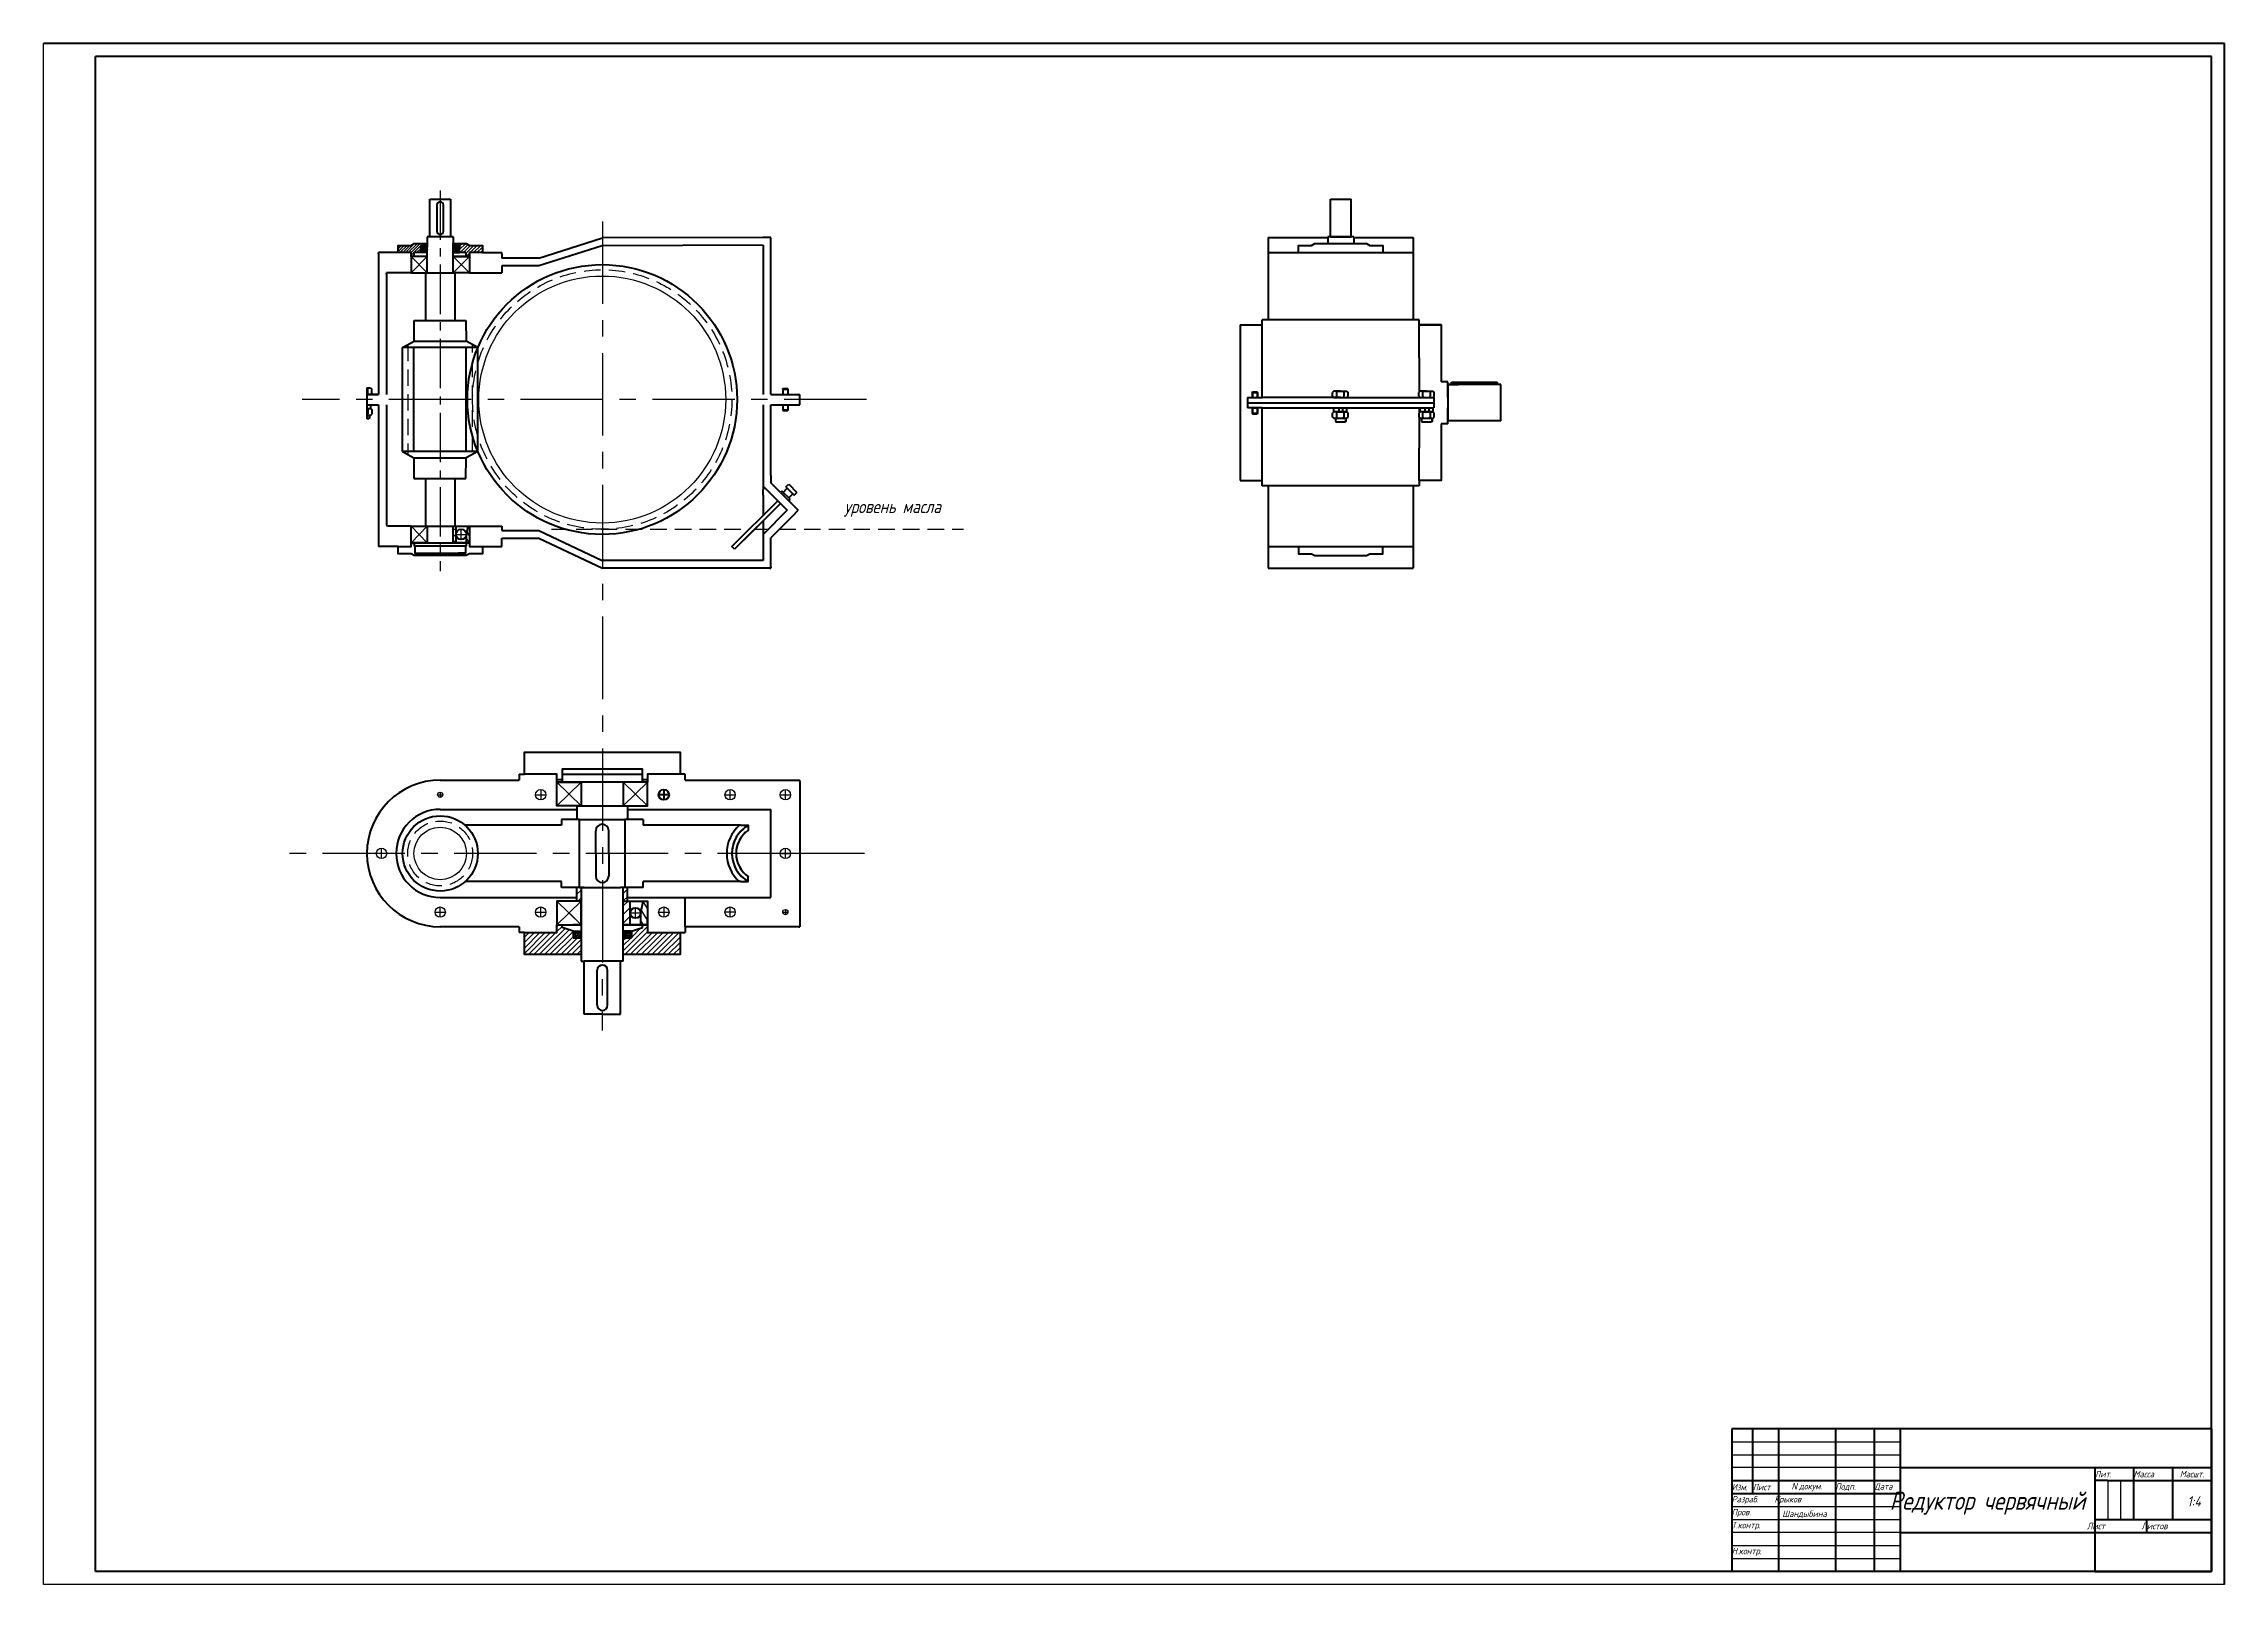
# Model space of a CAD drawing. Header units: millimetres. Extents: x -2503 to -1662, y -1923 to -1329.
import ezdxf

# ---------------------------------------------------------------- set-up
doc = ezdxf.new("R2010")
doc.units = ezdxf.units.MM
for name, pattern in [('осевая', [50.8, 31.75, -6.35, 6.35, -6.35]), ('осевая2', [28.575, 19.05, -3.175, 3.175, -3.175]), ('штриховая2', [9.525, 6.35, -3.175])]:
    doc.linetypes.add(name, pattern=pattern)
for name, color, linetype, lineweight in [('Основные', 7, 'Continuous', 53), ('Размеры', 7, 'Continuous', 25), ('РАМКА', 7, 'Continuous', 53), ('РАМКА1', 7, 'Continuous', 25), ('текст', 7, 'Continuous', 25), ('Тонкие', 7, 'Continuous', 25)]:
    doc.layers.add(name, color=color, linetype=linetype, lineweight=lineweight)
doc.styles.add('ADRF1', font='simplex.shx', dxfattribs={"width": 0.8, "oblique": 15})
pattern_1 = [(45, (-2453.2532, -1795.5792), (-1.459292, 1.459292), [])]
pattern_2 = [(45, (-2503.18955, -1923.3732), (-0.4939141, 0.4939141), []), (135, (-2503.18955, -1923.3732), (-0.4939141, -0.4939141), [])]
pattern_3 = [(45, (-2503.18955, -1923.37323), (-0.35921024, 0.35921024), []), (135, (-2503.18955, -1923.37323), (-0.35921024, -0.35921024), [])]

msp = doc.modelspace()

# ---------------------------------------------------------------- hatches: boundary and pattern name
at = {"layer": 'Тонкие'}
h = msp.add_hatch(dxfattribs=at)
h.set_pattern_fill('ANSI31', color=256, scale=0.24)
h.set_pattern_definition([(45, (-2503.18955, -1923.3732), (-0.5388154, 0.5388154), [])])
h.paths.add_polyline_path([(-2357.75, -1408.09), (-2357.75, -1407.39), (-2355.75, -1407.39), (-2355.25, -1407.39), (-2355.25, -1406.39), (-2360.25, -1406.39), (-2361.5, -1407.14), (-2366.5, -1407.14), (-2366.5, -1409.89), (-2362.75, -1409.89), (-2361.5, -1409.89), (-2361.5, -1411.39), (-2360.25, -1411.39), (-2360.25, -1411.14), (-2360.25, -1410.14), (-2359.98, -1409.89), (-2357.75, -1409.89)])
h = msp.add_hatch(dxfattribs=at)
h.set_pattern_fill('ANSI37', color=256, scale=0.16)
h.set_pattern_definition(pattern_3)
h.paths.add_polyline_path([(-2355.75, -1407.39), (-2357.75, -1407.39), (-2357.75, -1408.09), (-2357.75, -1409.89), (-2357.28, -1409.89), (-2357.28, -1408.09), (-2356.8, -1408.09), (-2356.8, -1408.53, -0.414214), (-2356.38, -1408.94, -0.414214), (-2356.8, -1409.35), (-2356.8, -1409.71), (-2355.77, -1409.71), (-2355.25, -1408.99)])
h = msp.add_hatch(dxfattribs=at)
h.set_pattern_fill('ANSI31', color=256, scale=0.29)
h.set_pattern_definition([(45, (-2503.1896, -1923.3732), (-0.6510686, 0.6510686), [])])
h.paths.add_polyline_path([(-2336.5, -1407.14), (-2339, -1407.14), (-2340.25, -1406.39), (-2345.25, -1406.39), (-2345.25, -1407.39), (-2342.75, -1407.39), (-2342.75, -1409.89), (-2340.42, -1409.89), (-2340.25, -1410.14), (-2340.25, -1411.14), (-2340.25, -1411.39), (-2339, -1411.39), (-2339, -1409.89), (-2336.5, -1409.89)])
h.paths.add_polyline_path([(-2334, -1407.14), (-2336.5, -1407.14), (-2336.5, -1409.89), (-2334, -1409.89)])
h = msp.add_hatch(dxfattribs=at)
h.set_pattern_fill('ANSI37', color=256, scale=0.16)
h.set_pattern_definition(pattern_3)
h.paths.add_polyline_path([(-2342.75, -1407.39), (-2344.75, -1407.39), (-2345.25, -1408.99), (-2344.73, -1409.71), (-2343.71, -1409.71), (-2343.71, -1409.35, -0.414214), (-2344.12, -1408.94, -0.414214), (-2343.71, -1408.53), (-2343.71, -1408.09), (-2343.22, -1408.09), (-2343.22, -1409.89), (-2342.75, -1409.89), (-2342.75, -1408.09)])
h = msp.add_hatch(dxfattribs=at)
h.set_pattern_fill('ANSI31', color=256, scale=0.52)
h.set_pattern_definition([(45, (-2453.2532, -1795.5792), (-1.167433, 1.167433), [])])
h.paths.add_polyline_path([(-2345.25, -1521.77), (-2344.13, -1521.77), (-2344.13, -1515.39), (-2345.25, -1515.39)])
h = msp.add_hatch(dxfattribs=at)
h.set_pattern_fill('ANSI31', color=256, scale=0.45, angle=75)
h.set_pattern_definition([(120, (-2453.2532, -1795.5792), (-1.237334, -0.714375), [])])
h.paths.add_polyline_path([(-2339, -1515.39), (-2339.43, -1515.39), (-2340.13, -1518.58), (-2340.13, -1521.77), (-2339, -1521.77)])
h = msp.add_hatch(dxfattribs=at)
h.set_pattern_fill('ANSI31', color=256, scale=0.65)
h.set_pattern_definition(pattern_1)
h.paths.add_polyline_path([(-2295.88, -1654.7), (-2296.5, -1654.7), (-2297.5, -1654.7), (-2297.5, -1659.98), (-2295.88, -1659.98)])
h = msp.add_hatch(dxfattribs=at)
h.set_pattern_fill('ANSI31', color=256, scale=0.65)
h.set_pattern_definition(pattern_1)
h.paths.add_polyline_path([(-2278, -1654.7), (-2279.63, -1654.7), (-2279.63, -1659.98), (-2278, -1659.98)])
h = msp.add_hatch(dxfattribs=at)
h.set_pattern_fill('ANSI31', color=256, scale=0.74)
h.set_pattern_definition([(45, (-2453.2532, -1795.5792), (-1.661347, 1.661347), [])])
h.paths.add_polyline_path([(-2276.94, -1659.98), (-2279.63, -1659.98), (-2279.63, -1669.1), (-2276.94, -1669.1)])
h = msp.add_hatch(dxfattribs=at)
h.set_pattern_fill('ANSI31', color=256, scale=0.74, angle=77)
h.set_pattern_definition([(122, (-2453.2532, -1795.5792), (-1.99249, -1.245045), [])])
h.paths.add_polyline_path([(-2270.25, -1659.98), (-2271.96, -1659.98), (-2272.94, -1664.54), (-2272.94, -1669.1), (-2270.25, -1669.1)])
h = msp.add_hatch(dxfattribs=at)
h.set_pattern_fill('ANSI31', color=256, scale=0.46)
h.set_pattern_definition([(45, (-2503.1896, -1923.3732), (-1.0327295, 1.0327295), [])])
h.paths.add_polyline_path([(-2295.88, -1674.1), (-2299, -1674.1), (-2299, -1671.6), (-2303.25, -1670.1), (-2303.25, -1669.1), (-2305.25, -1669.1), (-2305.25, -1672.1), (-2310.25, -1672.1), (-2310.25, -1680.6), (-2295.88, -1680.6)])
h.paths.add_polyline_path([(-2310.25, -1672.1), (-2317.75, -1672.1), (-2317.75, -1680.6), (-2310.25, -1680.6)])
h.paths.add_polyline_path([(-2265.25, -1672.1), (-2270.25, -1672.1), (-2270.25, -1669.1), (-2272.25, -1669.1), (-2272.25, -1670.1), (-2276.5, -1671.6), (-2276.5, -1674.1), (-2278.49, -1674.1), (-2279.63, -1674.1), (-2279.63, -1680.6), (-2265.25, -1680.6)])
h.paths.add_polyline_path([(-2257.75, -1672.1), (-2265.25, -1672.1), (-2265.25, -1680.6), (-2257.75, -1680.6)])
h = msp.add_hatch(dxfattribs=at)
h.set_pattern_fill('ANSI37', color=256, scale=0.22)
h.set_pattern_definition(pattern_2)
h.paths.add_polyline_path([(-2298.31, -1671.6), (-2299, -1671.6), (-2299, -1674.1), (-2297.01, -1674.1), (-2295.88, -1672.4), (-2296.66, -1671.84), (-2297.72, -1671.84), (-2297.72, -1672.13, -0.414214), (-2297.2, -1672.65, -0.414214), (-2297.72, -1673.16), (-2297.72, -1673.45), (-2298.31, -1673.45)])
h = msp.add_hatch(dxfattribs=at)
h.set_pattern_fill('ANSI37', color=256, scale=0.22)
h.set_pattern_definition(pattern_2)
h.paths.add_polyline_path([(-2277.2, -1671.6), (-2276.5, -1671.6), (-2276.5, -1674.1), (-2278.49, -1674.1), (-2279.63, -1672.4), (-2278.85, -1671.84), (-2277.79, -1671.84), (-2277.79, -1672.13, 0.414214), (-2278.3, -1672.65, 0.414214), (-2277.79, -1673.16), (-2277.79, -1673.45), (-2277.2, -1673.45)])

# ---------------------------------------------------------------- linework, layer by layer
at = {"layer": 'Основные'}
for p, q in [((-1662.19, -1329.37), (-2503.19, -1329.37)), ((-1667.19, -1334.37), (-2483.19, -1334.37)), ((-1667.19, -1918.37), (-1667.19, -1334.37)), ((-1662.19, -1923.37), (-1662.19, -1329.37)), ((-2354.25, -1403.89), (-2354.25, -1389.39)), ((-2354.25, -1389.39), (-2346.25, -1389.39)), ((-2351.5, -1391.64), (-2351.5, -1401.64)), ((-2349, -1401.64), (-2349, -1391.64)), ((-2346.25, -1389.39), (-2346.25, -1403.89)), ((-2006.97, -1403.89), (-2006.97, -1389.39)), ((-2006.97, -1389.39), (-1998.97, -1389.39)), ((-1998.97, -1403.89), (-1998.97, -1389.39)), ((-2355.25, -1403.89), (-2355.25, -1407.86)), ((-2345.25, -1403.89), (-2355.25, -1403.89)), ((-2345.25, -1403.89), (-2345.25, -1406.39)), ((-2312.22, -1412.08), (-2287.65, -1404.23)), ((-2225.75, -1404.08), (-2287.65, -1404.23)), ((-2222.75, -1404.08), (-2225.75, -1404.08)), ((-2222.75, -1464.58), (-2222.75, -1404.08)), ((-2030.97, -1404.08), (-2030.97, -1406.39)), ((-2030.97, -1404.08), (-2007.97, -1404.08)), ((-2030.97, -1404.08), (-2007.97, -1404.08)), ((-1997.97, -1403.89), (-2007.97, -1403.89)), ((-2007.97, -1403.89), (-2007.97, -1404.08)), ((-2007.97, -1404.08), (-2007.97, -1406.39)), ((-2006.97, -1403.89), (-1998.97, -1403.89)), ((-1997.97, -1403.89), (-1997.97, -1404.08)), ((-1997.97, -1404.08), (-1974.97, -1404.08)), ((-1997.97, -1404.08), (-1997.97, -1406.39)), ((-1997.97, -1404.08), (-1974.97, -1404.08)), ((-1974.97, -1404.08), (-1974.97, -1406.39)), ((-2373.5, -1409.89), (-2374, -1409.89)), ((-2374, -1410.39), (-2374, -1409.89)), ((-2374, -1410.39), (-2374, -1464.58)), ((-2366.5, -1409.89), (-2373.5, -1409.89)), ((-2359.98, -1409.89), (-2360.25, -1410.14)), ((-2355.25, -1409.89), (-2359.98, -1409.89)), ((-2357.75, -1407.39), (-2355.75, -1407.39)), ((-2357.75, -1407.39), (-2357.75, -1408.09)), ((-2357.75, -1408.09), (-2357.75, -1407.39)), ((-2357.75, -1409.89), (-2357.75, -1408.09)), ((-2355.25, -1409.89), (-2357.75, -1409.89)), ((-2357.28, -1408.09), (-2356.8, -1408.09)), ((-2357.28, -1408.09), (-2357.28, -1409.89)), ((-2356.8, -1408.09), (-2356.8, -1408.53)), ((-2356.8, -1409.35), (-2356.8, -1409.71)), ((-2356.8, -1409.71), (-2355.77, -1409.71)), ((-2355.77, -1409.71), (-2355.25, -1408.99)), ((-2355.75, -1407.39), (-2355.25, -1408.99)), ((-2355.25, -1411.39), (-2355.25, -1406.39)), ((-2345.25, -1411.39), (-2345.25, -1406.39)), ((-2344.75, -1407.39), (-2345.25, -1408.99)), ((-2344.73, -1409.71), (-2345.25, -1408.99)), ((-2340.42, -1409.89), (-2345.25, -1409.89)), ((-2345.25, -1409.89), (-2342.75, -1409.89)), ((-2342.75, -1407.39), (-2344.75, -1407.39)), ((-2343.71, -1409.71), (-2344.73, -1409.71)), ((-2343.22, -1408.09), (-2343.71, -1408.09)), ((-2343.71, -1408.09), (-2343.71, -1408.53)), ((-2343.71, -1409.35), (-2343.71, -1409.71)), ((-2343.22, -1408.09), (-2343.22, -1409.89)), ((-2342.75, -1409.89), (-2343.22, -1409.89)), ((-2342.75, -1409.89), (-2342.75, -1407.39)), ((-2342.75, -1407.39), (-2342.75, -1408.09)), ((-2342.75, -1409.89), (-2342.75, -1408.09)), ((-2334, -1409.89), (-2327, -1409.89)), ((-2327, -1409.89), (-2326.5, -1409.89)), ((-2327, -1409.89), (-2326.5, -1409.89)), ((-2326.5, -1410.39), (-2326.5, -1409.89)), ((-2326.5, -1410.39), (-2326.5, -1412.08)), ((-2318.04, -1412.08), (-2326.5, -1412.08)), ((-2312.22, -1412.08), (-2318.04, -1412.08)), ((-2287.75, -1407.3), (-2312.22, -1415.08)), ((-2312.22, -1412.08), (-2312.22, -1412.08)), ((-2225.75, -1407.08), (-2287.75, -1407.3)), ((-2225.75, -1407.08), (-2225.75, -1464.58)), ((-2030.97, -1406.39), (-2030.97, -1409.89)), ((-2030.97, -1409.89), (-2030.97, -1435.83)), ((-2030.97, -1409.89), (-1974.97, -1409.89)), ((-2019.22, -1409.89), (-1986.72, -1409.89)), ((-2007.97, -1406.39), (-1997.97, -1406.39)), ((-1974.97, -1406.39), (-1974.97, -1409.89)), ((-1974.97, -1409.89), (-1974.97, -1435.83)), ((-2370.5, -1417.77), (-2371, -1417.77)), ((-2371, -1418.27), (-2371, -1417.77)), ((-2371, -1418.27), (-2371, -1464.58)), ((-2361.5, -1417.77), (-2370.5, -1417.77)), ((-2355.88, -1417.77), (-2355.88, -1436.08)), ((-2355.88, -1417.77), (-2344.63, -1417.77)), ((-2344.63, -1417.77), (-2344.63, -1436.08)), ((-2339, -1417.77), (-2327.03, -1417.77)), ((-2327.03, -1417.77), (-2326.53, -1417.77)), ((-2327.03, -1417.77), (-2326.53, -1417.77)), ((-2312.22, -1415.08), (-2326.53, -1415.08)), ((-2326.53, -1415.08), (-2326.53, -1417.27)), ((-2326.53, -1417.27), (-2326.53, -1417.77)), ((-2312.22, -1415.08), (-2312.22, -1415.08)), ((-2360.32, -1444.08), (-2360.32, -1436.08)), ((-2360.32, -1436.08), (-2340.32, -1436.08)), ((-2340.32, -1436.08), (-2340.19, -1444.08)), ((-2041.75, -1437.83), (-2033.25, -1437.83)), ((-2041.75, -1437.83), (-2041.75, -1497.83)), ((-1974.97, -1435.83), (-2033.25, -1435.83)), ((-2033.25, -1465.83), (-2033.25, -1435.83)), ((-1972.7, -1435.83), (-1974.97, -1435.83)), ((-1972.7, -1437.83), (-1972.7, -1435.83)), ((-1964.2, -1437.83), (-1972.7, -1437.83)), ((-2364.75, -1446.58), (-2360.32, -1444.08)), ((-2360.32, -1444.08), (-2340.19, -1444.08)), ((-2335.75, -1446.58), (-2340.19, -1444.08)), ((-2364.75, -1486.58), (-2364.75, -1446.58)), ((-2335.75, -1446.58), (-2364.75, -1446.58)), ((-2360.38, -1486.58), (-2360.38, -1446.58)), ((-2340.25, -1446.58), (-2360.25, -1446.58)), ((-2335.75, -1486.58), (-2335.75, -1446.58)), ((-1972.7, -1450.33), (-1972.7, -1463.64)), ((-2378.5, -1462.08), (-2378.5, -1462.2)), ((-2378.5, -1462.08), (-2377.63, -1462.08)), ((-2378.5, -1462.08), (-2378.5, -1464.58)), ((-2378.5, -1462.2), (-2378.13, -1462.58)), ((-2378.13, -1464.08), (-2378.13, -1462.58)), ((-2377.63, -1462.08), (-2377.13, -1462.08)), ((-2377.13, -1462.08), (-2376.63, -1462.58)), ((-2376.63, -1464.08), (-2376.63, -1462.58)), ((-2218.13, -1462.58), (-2218.06, -1462.33)), ((-2218.13, -1462.58), (-2218.13, -1464.58)), ((-2218.13, -1462.58), (-2216.13, -1462.58)), ((-2218.06, -1462.33), (-2216.24, -1462.33)), ((-2218.06, -1462.58), (-2218.06, -1464.58)), ((-2216.13, -1462.58), (-2216.24, -1462.33)), ((-2216.24, -1462.58), (-2216.24, -1464.58)), ((-2216.13, -1462.58), (-2216.13, -1464.58)), ((-2005.6, -1463.33), (-2006.1, -1463.83)), ((-2003.1, -1463.33), (-2005.6, -1463.33)), ((-2004.6, -1463.83), (-2004.1, -1463.33)), ((-2004.1, -1463.33), (-2002.1, -1463.33)), ((-2003.1, -1463.33), (-2000.6, -1463.33)), ((-2002.1, -1463.33), (-2001.6, -1463.83)), ((-2000.6, -1463.33), (-2000.1, -1463.83)), ((-1972.38, -1463.33), (-1972.88, -1463.83)), ((-1969.88, -1463.33), (-1972.38, -1463.33)), ((-1971.38, -1463.83), (-1970.88, -1463.33)), ((-1970.88, -1463.33), (-1968.88, -1463.33)), ((-1969.88, -1463.33), (-1967.38, -1463.33)), ((-1968.88, -1463.33), (-1968.38, -1463.83)), ((-1967.38, -1463.33), (-1966.88, -1463.83)), ((-1961.7, -1459.7), (-1964.2, -1459.7)), ((-1961.7, -1465.83), (-1961.7, -1459.7)), ((-1941.2, -1460.83), (-1961.7, -1460.83)), ((-1961.7, -1460.83), (-1961.7, -1465.83)), ((-1961.7, -1460.83), (-1957.7, -1460.83)), ((-1960.2, -1460.83), (-1960.2, -1459.83)), ((-1960.2, -1459.83), (-1942.7, -1459.83)), ((-1941.2, -1460.83), (-1945.2, -1460.83)), ((-1942.7, -1459.83), (-1942.7, -1460.83)), ((-1941.2, -1474.83), (-1941.2, -1460.83)), ((-2378.5, -1464.45), (-2378.13, -1464.08)), ((-2378.5, -1464.45), (-2378.5, -1474.08)), ((-2378.5, -1464.58), (-2374, -1464.58)), ((-2374, -1464.58), (-2378.5, -1464.58)), ((-2378.5, -1464.58), (-2377.13, -1464.58)), ((-2378.5, -1468.58), (-2374, -1468.58)), ((-2378.5, -1470.08), (-2377.5, -1470.08)), ((-2378.5, -1470.08), (-2378, -1470.58)), ((-2378.5, -1470.08), (-2377, -1470.08)), ((-2378, -1472.08), (-2378, -1470.58)), ((-2377.13, -1464.58), (-2376.63, -1464.08)), ((-2377, -1470.08), (-2377, -1468.58)), ((-2377, -1470.08), (-2376.5, -1470.58)), ((-2376.5, -1472.08), (-2376.5, -1470.58)), ((-2374, -1468.58), (-2374, -1522.77)), ((-2371, -1468.58), (-2371, -1514.89)), ((-2225.75, -1468.58), (-2225.75, -1498.86)), ((-2222.75, -1464.58), (-2211.5, -1464.58)), ((-2222.75, -1468.58), (-2211.5, -1468.58)), ((-2222.75, -1495.86), (-2222.75, -1468.58)), ((-2218.13, -1464.58), (-2216.13, -1464.58)), ((-2218.13, -1468.58), (-2216.13, -1468.58)), ((-2218.13, -1468.58), (-2218.13, -1470.58)), ((-2218.13, -1470.58), (-2216.13, -1470.58)), ((-2218.13, -1470.58), (-2218.06, -1470.83)), ((-2218.06, -1468.58), (-2218.06, -1470.58)), ((-2218.06, -1468.58), (-2218.06, -1470.58)), ((-2218.06, -1470.83), (-2216.24, -1470.83)), ((-2216.24, -1468.58), (-2216.24, -1470.58)), ((-2216.13, -1470.58), (-2216.24, -1470.83)), ((-2216.13, -1468.58), (-2216.13, -1470.58)), ((-2211.5, -1468.58), (-2211.5, -1464.58)), ((-2038.87, -1465.83), (-2038.87, -1469.83)), ((-2038.87, -1465.83), (-2033.25, -1465.83)), ((-2038.87, -1467.83), (-1967.07, -1467.83)), ((-2033.25, -1469.83), (-2038.87, -1469.83)), ((-2037.06, -1463.83), (-2036.99, -1463.58)), ((-2037.06, -1463.83), (-2037.06, -1465.83)), ((-2037.06, -1463.83), (-2035.06, -1463.83)), ((-2037.06, -1465.83), (-2035.06, -1465.83)), ((-2037.06, -1469.83), (-2035.06, -1469.83)), ((-2037.06, -1469.83), (-2037.06, -1471.83)), ((-2036.99, -1463.58), (-2035.17, -1463.58)), ((-2036.99, -1463.83), (-2036.99, -1465.83)), ((-2036.99, -1469.83), (-2036.99, -1471.83)), ((-2036.99, -1469.83), (-2036.99, -1471.83)), ((-2035.06, -1463.83), (-2035.17, -1463.58)), ((-2035.17, -1463.83), (-2035.17, -1465.83)), ((-2035.17, -1469.83), (-2035.17, -1471.83)), ((-2035.06, -1463.83), (-2035.06, -1465.83)), ((-2035.06, -1469.83), (-2035.06, -1471.83)), ((-2002.97, -1465.83), (-2033.25, -1465.83)), ((-2033.25, -1499.83), (-2033.25, -1469.83)), ((-2033.25, -1469.83), (-2003.97, -1469.83)), ((-2006.1, -1465.33), (-2006.1, -1463.83)), ((-2006.1, -1465.33), (-2005.6, -1465.83)), ((-2005.6, -1471.33), (-2006.1, -1471.83)), ((-2005.6, -1465.83), (-2000.6, -1465.83)), ((-2005.6, -1471.33), (-2005.6, -1469.83)), ((-2000.6, -1471.33), (-2005.6, -1471.33)), ((-2003.1, -1471.33), (-2005.6, -1471.33)), ((-2004.6, -1463.83), (-2004.6, -1465.33)), ((-2004.1, -1465.83), (-2004.6, -1465.33)), ((-2004.6, -1471.83), (-2004.1, -1471.33)), ((-2004.1, -1471.33), (-2002.1, -1471.33)), ((-2003.97, -1469.83), (-2001.97, -1469.83)), ((-2003.72, -1469.83), (-2003.72, -1471.33)), ((-2003.1, -1471.33), (-2000.6, -1471.33)), ((-2002.97, -1465.83), (-1972.7, -1465.83)), ((-2002.97, -1469.83), (-1972.7, -1469.83)), ((-2002.22, -1469.83), (-2002.22, -1471.33)), ((-2002.1, -1465.83), (-2001.6, -1465.33)), ((-2002.1, -1471.33), (-2001.6, -1471.83)), ((-2001.6, -1465.33), (-2001.6, -1463.83)), ((-2000.6, -1465.83), (-2000.1, -1465.33)), ((-2000.6, -1471.33), (-2000.6, -1469.83)), ((-2000.6, -1471.33), (-2000.1, -1471.83)), ((-2000.1, -1465.33), (-2000.1, -1463.83)), ((-1991.58, -1469.83), (-1988.58, -1469.83)), ((-1990.46, -1465.83), (-1990.21, -1465.83)), ((-1990.21, -1465.83), (-1985.46, -1465.83)), ((-1990.21, -1465.83), (-1990.21, -1465.83)), ((-1988.83, -1469.83), (-1986.83, -1469.83)), ((-1987.08, -1469.83), (-1984.08, -1469.83)), ((-1972.88, -1465.33), (-1972.88, -1463.83)), ((-1972.88, -1465.33), (-1972.38, -1465.83)), ((-1972.38, -1471.33), (-1972.88, -1471.83)), ((-1972.7, -1465.52), (-1972.7, -1465.83)), ((-1972.7, -1465.83), (-1967.07, -1465.83)), ((-1972.7, -1469.83), (-1972.7, -1471.64)), ((-1972.7, -1469.83), (-1967.07, -1469.83)), ((-1972.38, -1465.83), (-1967.38, -1465.83)), ((-1972.38, -1471.33), (-1972.38, -1469.83)), ((-1967.38, -1471.33), (-1972.38, -1471.33)), ((-1969.88, -1471.33), (-1972.38, -1471.33)), ((-1971.38, -1463.83), (-1971.38, -1465.33)), ((-1970.88, -1465.83), (-1971.38, -1465.33)), ((-1971.38, -1471.83), (-1970.88, -1471.33)), ((-1970.88, -1471.33), (-1968.88, -1471.33)), ((-1970.51, -1469.83), (-1970.51, -1471.33)), ((-1969.88, -1471.33), (-1967.38, -1471.33)), ((-1969.01, -1469.83), (-1969.01, -1471.33)), ((-1968.88, -1465.83), (-1968.38, -1465.33)), ((-1968.88, -1471.33), (-1968.38, -1471.83)), ((-1968.38, -1465.33), (-1968.38, -1463.83)), ((-1967.38, -1465.83), (-1966.88, -1465.33)), ((-1967.38, -1471.33), (-1967.38, -1469.83)), ((-1967.38, -1471.33), (-1966.88, -1471.83)), ((-1967.07, -1465.83), (-1967.07, -1469.83)), ((-1966.88, -1465.33), (-1966.88, -1463.83)), ((-1961.7, -1465.83), (-1961.7, -1469.83)), ((-1961.7, -1475.95), (-1961.7, -1469.83)), ((-1961.7, -1469.83), (-1961.7, -1474.83)), ((-2378.5, -1472.58), (-2378, -1472.08)), ((-2378.5, -1472.58), (-2377, -1472.58)), ((-2377.75, -1474.08), (-2378.5, -1474.08)), ((-2377.5, -1473.83), (-2377.75, -1474.08)), ((-2377.5, -1472.58), (-2377.5, -1473.83)), ((-2377, -1472.58), (-2376.5, -1472.08)), ((-2037.06, -1471.83), (-2035.06, -1471.83)), ((-2037.06, -1471.83), (-2036.99, -1472.08)), ((-2036.99, -1472.08), (-2035.17, -1472.08)), ((-2035.06, -1471.83), (-2035.17, -1472.08)), ((-2006.1, -1473.33), (-2006.1, -1471.83)), ((-2006.1, -1473.33), (-2005.6, -1473.83)), ((-2005.6, -1473.83), (-2000.6, -1473.83)), ((-2004.97, -1473.83), (-2004.97, -1475.08)), ((-2004.97, -1475.08), (-2004.72, -1475.33)), ((-2001.22, -1475.33), (-2004.72, -1475.33)), ((-2004.6, -1471.83), (-2004.6, -1473.33)), ((-2004.1, -1473.83), (-2004.6, -1473.33)), ((-2002.1, -1473.83), (-2001.6, -1473.33)), ((-2001.6, -1473.33), (-2001.6, -1471.83)), ((-2000.97, -1475.08), (-2001.22, -1475.33)), ((-2000.97, -1473.83), (-2000.97, -1475.08)), ((-2000.6, -1473.83), (-2000.1, -1473.33)), ((-2000.1, -1473.33), (-2000.1, -1471.83)), ((-1972.88, -1471.83), (-1972.88, -1473.33)), ((-1972.88, -1473.33), (-1972.38, -1473.83)), ((-1972.7, -1473.52), (-1972.7, -1485.33)), ((-1972.38, -1473.83), (-1967.38, -1473.83)), ((-1971.76, -1473.83), (-1971.76, -1475.08)), ((-1971.76, -1475.08), (-1971.51, -1475.33)), ((-1968.01, -1475.33), (-1971.51, -1475.33)), ((-1971.38, -1471.83), (-1971.38, -1473.33)), ((-1970.88, -1473.83), (-1971.38, -1473.33)), ((-1968.88, -1473.83), (-1968.38, -1473.33)), ((-1968.38, -1473.33), (-1968.38, -1471.83)), ((-1967.76, -1475.08), (-1968.01, -1475.33)), ((-1967.76, -1473.83), (-1967.76, -1475.08)), ((-1967.38, -1473.83), (-1966.88, -1473.33)), ((-1966.88, -1473.33), (-1966.88, -1471.83)), ((-1961.7, -1475.95), (-1964.2, -1475.95)), ((-1941.2, -1474.83), (-1961.7, -1474.83)), ((-2335.75, -1486.58), (-2364.75, -1486.58)), ((-2364.75, -1486.58), (-2360.38, -1489.08)), ((-2335.75, -1486.58), (-2340.19, -1489.08)), ((-2360.38, -1489.08), (-2360.38, -1497.08)), ((-2360.38, -1489.08), (-2340.19, -1489.08)), ((-2340.38, -1497.08), (-2340.19, -1489.08)), ((-2222.75, -1495.86), (-2222.75, -1498.34)), ((-2360.38, -1497.08), (-2340.38, -1497.08)), ((-2355.88, -1497.08), (-2355.88, -1515.39)), ((-2344.63, -1497.08), (-2344.63, -1515.39)), ((-2225.75, -1498.86), (-2225.75, -1501.34)), ((-2225.75, -1499.94), (-2216.39, -1509.3)), ((-2225.75, -1503.46), (-2225.75, -1501.34)), ((-2225.75, -1503.46), (-2225.75, -1505.94)), ((-2222.75, -1498.34), (-2222.75, -1498.69)), ((-2219.04, -1502.41), (-2222.75, -1498.69)), ((-2220.1, -1505.59), (-2220.63, -1505.06)), ((-2218.51, -1501.87), (-2219.04, -1502.41)), ((-2219.04, -1502.41), (-2215.86, -1505.59)), ((-2215.33, -1505.06), (-2218.51, -1501.87)), ((-2217.98, -1502.41), (-2216.39, -1500.81)), ((-2216.92, -1500.28), (-2215.86, -1499.22)), ((-2216.92, -1500.28), (-2213.74, -1503.47)), ((-2215.86, -1499.22), (-2212.68, -1502.41)), ((-2214.27, -1502.94), (-2215.86, -1504.53)), ((-2215.86, -1505.59), (-2215.33, -1505.06)), ((-2213.74, -1503.47), (-2212.68, -1502.41)), ((-2041.75, -1497.83), (-2033.25, -1497.83)), ((-1972.7, -1499.83), (-2033.25, -1499.83)), ((-2030.97, -1499.83), (-2033.25, -1499.83)), ((-2030.97, -1499.83), (-2030.97, -1523.27)), ((-1972.7, -1499.83), (-1974.97, -1499.83)), ((-1974.97, -1499.83), (-1974.97, -1523.27)), ((-1972.7, -1497.83), (-1972.7, -1499.83)), ((-1964.2, -1497.83), (-1972.7, -1497.83)), ((-2237.78, -1523.26), (-2220.1, -1505.59)), ((-2219.04, -1506.65), (-2236.72, -1524.33)), ((-2219.04, -1506.65), (-2233.18, -1520.79)), ((-2225.75, -1505.94), (-2225.75, -1511.24)), ((-2216.39, -1509.3), (-2225.75, -1518.66)), ((-2225.75, -1513.36), (-2225.75, -1528.58)), ((-2214.27, -1511.42), (-2222.75, -1519.91)), ((-2220.1, -1505.59), (-2219.04, -1506.65)), ((-2219.04, -1506.65), (-2218.51, -1507.18)), ((-2215.86, -1505.59), (-2212.15, -1509.3)), ((-2214.27, -1511.42), (-2212.15, -1509.3)), ((-2361.5, -1515.39), (-2370.5, -1515.39)), ((-2355.25, -1515.39), (-2345.25, -1515.39)), ((-2344.13, -1521.77), (-2344.13, -1515.39)), ((-2340.13, -1518.58), (-2339.43, -1515.39)), ((-2340.13, -1521.77), (-2340.13, -1518.58)), ((-2339, -1515.39), (-2334, -1515.39)), ((-2334, -1515.39), (-2326.53, -1515.39)), ((-2326.53, -1515.39), (-2326.53, -1517.08)), ((-2326.53, -1517.08), (-2312.22, -1517.08)), ((-2326.53, -1520.08), (-2312.22, -1520.08)), ((-2326.53, -1523.27), (-2326.53, -1520.08)), ((-2312.22, -1517.08), (-2287.75, -1528.58)), ((-2312.22, -1520.08), (-2287.7, -1531.58)), ((-2222.75, -1531.08), (-2222.75, -1519.91)), ((-2222.75, -1531.58), (-2222.75, -1519.91)), ((-2374, -1522.77), (-2374, -1523.27)), ((-2373.5, -1523.27), (-2374, -1523.27)), ((-2366.5, -1523.27), (-2373.5, -1523.27)), ((-2334, -1523.27), (-2326.53, -1523.27)), ((-2225.75, -1528.58), (-2287.75, -1528.58)), ((-2236.72, -1524.33), (-2237.78, -1523.26)), ((-2030.97, -1523.27), (-1974.97, -1523.27)), ((-2030.97, -1523.27), (-2030.97, -1526.77)), ((-2030.97, -1526.77), (-2030.97, -1531.58)), ((-2019.22, -1523.27), (-1986.72, -1523.27)), ((-2007.97, -1526.77), (-1997.97, -1526.77)), ((-1974.97, -1523.27), (-1974.97, -1526.77)), ((-1974.97, -1526.77), (-1974.97, -1531.58)), ((-2223.25, -1531.58), (-2287.7, -1531.58)), ((-2223.25, -1531.58), (-2222.75, -1531.58)), ((-2222.75, -1531.08), (-2222.75, -1531.58)), ((-2030.97, -1531.58), (-1974.97, -1531.58)), ((-2350.25, -1613.33), (-2319.75, -1613.33)), ((-2319.75, -1611.05), (-2319.75, -1613.33)), ((-2319.75, -1611.05), (-2317.75, -1611.05)), ((-2303.25, -1611.05), (-2272.25, -1611.05)), ((-2295.88, -1614.05), (-2302.55, -1614.05)), ((-2255.75, -1611.05), (-2257.75, -1611.05)), ((-2255.75, -1613.33), (-2255.75, -1611.05)), ((-2255.75, -1613.33), (-2212, -1613.33)), ((-2222.75, -1613.33), (-2222.75, -1613.33)), ((-2212, -1613.33), (-2211.5, -1613.33)), ((-2211.5, -1613.83), (-2211.5, -1613.33)), ((-2211.5, -1613.83), (-2211.5, -1669.33)), ((-2262, -1618.95), (-2266, -1618.95)), ((-2264, -1616.95), (-2264, -1620.95)), ((-2350.25, -1624.58), (-2297.5, -1624.58)), ((-2303.5, -1630.7), (-2340.66, -1630.7)), ((-2296.5, -1628.45), (-2303.5, -1628.45)), ((-2303.5, -1628.45), (-2303.5, -1630.7)), ((-2297.5, -1623.18), (-2297.5, -1628.45)), ((-2297.5, -1623.18), (-2278, -1623.18)), ((-2296.5, -1654.7), (-2296.5, -1628.45)), ((-2296.5, -1628.45), (-2279, -1628.45)), ((-2272, -1628.45), (-2279, -1628.45)), ((-2279, -1628.45), (-2279, -1654.7)), ((-2278, -1623.18), (-2278, -1628.45)), ((-2278, -1624.58), (-2222.75, -1624.58)), ((-2272, -1628.45), (-2272, -1630.7)), ((-2234.44, -1630.7), (-2272, -1630.7)), ((-2234.44, -1630.7), (-2231.42, -1630.7)), ((-2231.42, -1630.7), (-2231.42, -1632.62)), ((-2222.75, -1658.58), (-2222.75, -1624.58)), ((-2290.25, -1641.58), (-2290.25, -1632.83)), ((-2285.25, -1641.58), (-2285.25, -1632.83)), ((-2290.25, -1641.58), (-2290.25, -1650.33)), ((-2285.25, -1641.58), (-2285.25, -1650.33)), ((-2303.5, -1652.45), (-2340.66, -1652.45)), ((-2303.5, -1654.7), (-2303.5, -1652.45)), ((-2294.72, -1654.7), (-2303.5, -1654.7)), ((-2297.5, -1659.98), (-2297.5, -1654.7)), ((-2296.5, -1654.7), (-2280.73, -1654.7)), ((-2295.88, -1654.7), (-2295.88, -1683.1)), ((-2272, -1654.7), (-2280.73, -1654.7)), ((-2279.63, -1683.1), (-2279.63, -1654.7)), ((-2278, -1659.98), (-2278, -1654.7)), ((-2234.34, -1652.45), (-2272, -1652.45)), ((-2272, -1654.7), (-2272, -1652.45)), ((-2234.34, -1652.45), (-2231.42, -1652.45)), ((-2231.42, -1652.45), (-2231.42, -1650.54)), ((-2350.25, -1658.58), (-2297.5, -1658.58)), ((-2278, -1659.53), (-2278.04, -1659.38)), ((-2278, -1658.58), (-2222.75, -1658.58)), ((-2276.94, -1669.1), (-2276.94, -1659.98)), ((-2272.94, -1664.54), (-2271.96, -1659.98)), ((-2272.94, -1669.1), (-2272.94, -1664.54)), ((-2255.75, -1669.83), (-2255.75, -1658.58)), ((-2319.75, -1669.83), (-2350.25, -1669.83)), ((-2322.75, -1669.83), (-2350.25, -1669.83)), ((-2319.75, -1669.83), (-2319.75, -1672.1)), ((-2317.75, -1672.1), (-2319.75, -1672.1)), ((-2303.25, -1670.1), (-2303.25, -1669.1)), ((-2299, -1671.6), (-2303.25, -1670.1)), ((-2295.88, -1669.1), (-2299, -1669.1)), ((-2299, -1671.6), (-2299, -1674.1)), ((-2299, -1671.6), (-2295.88, -1671.6)), ((-2298.31, -1673.45), (-2298.31, -1671.6)), ((-2297.72, -1673.45), (-2298.31, -1673.45)), ((-2298.31, -1673.45), (-2297.72, -1673.45)), ((-2297.72, -1671.84), (-2295.88, -1671.84)), ((-2297.72, -1672.13), (-2297.72, -1671.84)), ((-2297.72, -1673.45), (-2297.72, -1673.16)), ((-2297.01, -1674.1), (-2295.88, -1672.4)), ((-2296.66, -1671.84), (-2295.88, -1672.4)), ((-2296.57, -1673.45), (-2295.88, -1673.45)), ((-2279.63, -1671.6), (-2279.63, -1674.1)), ((-2279.63, -1671.6), (-2276.5, -1671.6)), ((-2276.5, -1671.6), (-2279.63, -1671.6)), ((-2277.79, -1671.84), (-2279.63, -1671.84)), ((-2278.85, -1671.84), (-2279.63, -1672.4)), ((-2278.49, -1674.1), (-2279.63, -1672.4)), ((-2277.79, -1672.13), (-2277.79, -1671.84)), ((-2277.79, -1673.45), (-2277.79, -1673.16)), ((-2277.2, -1673.45), (-2277.79, -1673.45)), ((-2277.2, -1673.45), (-2277.2, -1671.6)), ((-2276.5, -1671.6), (-2272.25, -1670.1)), ((-2276.5, -1671.6), (-2276.5, -1674.1)), ((-2276.5, -1671.6), (-2276.5, -1674.1)), ((-2270.25, -1669.1), (-2270.25, -1666.06)), ((-2257.75, -1672.1), (-2255.75, -1672.1)), ((-2212, -1669.83), (-2255.75, -1669.83)), ((-2255.75, -1669.83), (-2255.75, -1672.1)), ((-2212, -1669.83), (-2211.5, -1669.83)), ((-2211.5, -1669.33), (-2211.5, -1669.83)), ((-2295.88, -1674.1), (-2299, -1674.1)), ((-2299, -1674.1), (-2296.5, -1674.1)), ((-2299, -1674.1), (-2297.01, -1674.1)), ((-2276.5, -1674.1), (-2279.63, -1674.1)), ((-2276.5, -1674.1), (-2278.49, -1674.1)), ((-2295.88, -1683.1), (-2294.7, -1683.1)), ((-2294.7, -1703.6), (-2294.7, -1683.1)), ((-2280.7, -1683.1), (-2294.7, -1683.1)), ((-2289.7, -1700.1), (-2289.7, -1686.6)), ((-2285.7, -1700.1), (-2285.7, -1686.6)), ((-2280.7, -1703.6), (-2280.7, -1683.1)), ((-2279.63, -1683.1), (-2280.7, -1683.1)), ((-2287.7, -1703.6), (-2294.7, -1703.6)), ((-2287.7, -1703.6), (-2280.7, -1703.6)), ((-1667.19, -1863.37), (-1667.19, -1918.37)), ((-1707.19, -1883.37), (-1712.19, -1883.37)), ((-1707.19, -1883.37), (-1667.19, -1883.37)), ((-1712.19, -1898.37), (-1667.19, -1898.37)), ((-1712.19, -1918.37), (-1667.19, -1918.37))]:
    msp.add_line(p, q, dxfattribs=at)
for points in [[(-2483.19, -1918.37), (-2483.19, -1334.37)], [(-2360.25, -1411.39), (-2361.5, -1411.39), (-2361.5, -1409.89), (-2362.75, -1409.89), (-2366.5, -1409.89), (-2366.5, -1407.14), (-2361.5, -1407.14), (-2360.25, -1406.39), (-2355.25, -1406.39)], [(-2355.25, -1411.39), (-2360.25, -1411.39), (-2360.25, -1411.14), (-2360.25, -1410.14)], [(-2355.25, -1407.39), (-2357.75, -1407.39)], [(-2357.75, -1407.39), (-2357.22, -1407.39)], [(-2345.25, -1406.39), (-2340.25, -1406.39), (-2339, -1407.14), (-2334, -1407.14), (-2334, -1409.89), (-2339, -1409.89), (-2339, -1411.39), (-2340.25, -1411.39)], [(-2342.75, -1407.39), (-2345.25, -1407.39)], [(-2340.25, -1411.14), (-2340.25, -1411.39), (-2345.25, -1411.39)], [(-2340.25, -1410.14), (-2340.42, -1409.89)], [(-2340.25, -1411.14), (-2340.25, -1410.14)], [(-2019.22, -1409.89), (-2019.22, -1407.14), (-2014.22, -1407.14), (-2012.97, -1406.39), (-2007.97, -1406.39)], [(-1997.97, -1406.39), (-1992.97, -1406.39), (-1991.72, -1407.14), (-1986.72, -1407.14), (-1986.72, -1409.89)], [(-1972.7, -1450.33), (-1972.7, -1437.83), (-1964.2, -1437.83), (-1964.2, -1459.7)], [(-2340.19, -1486.58), (-2340.23, -1446.58)], [(-1964.2, -1475.95), (-1964.2, -1497.83), (-1972.7, -1497.83), (-1972.7, -1485.33)], [(-2340.25, -1521.77), (-2339, -1521.77), (-2339, -1523.27), (-2337.75, -1523.27), (-2334, -1523.27), (-2334, -1526.02), (-2339, -1526.02), (-2340.25, -1526.77), (-2360.25, -1526.77), (-2361.5, -1526.02), (-2366.5, -1526.02), (-2366.5, -1523.27), (-2361.5, -1523.27), (-2361.5, -1521.77), (-2360.25, -1521.77)], [(-2361.5, -1522.02), (-2360.25, -1522.02), (-2360.25, -1523.02), (-2340.25, -1523.02), (-2340.53, -1523.27), (-2340.5, -1525.77), (-2343.29, -1525.77), (-2343.29, -1526.77)], [(-2360.25, -1522.02), (-2360.25, -1521.77), (-2340.25, -1521.77)], [(-2340.25, -1521.77), (-2340.25, -1522.02), (-2340.25, -1523.02)], [(-2360.25, -1523.02), (-2360.08, -1523.27), (-2360.08, -1525.77), (-2340.5, -1525.77)], [(-2360, -1525.77), (-2358.37, -1525.77), (-2358.37, -1526.77)], [(-2019.22, -1523.27), (-2019.22, -1526.02), (-2014.22, -1526.02), (-2012.97, -1526.77), (-2007.97, -1526.77)], [(-1997.97, -1526.77), (-1992.97, -1526.77), (-1991.72, -1526.02), (-1986.72, -1526.02), (-1986.72, -1523.27)], [(-2305.25, -1613.05), (-2303.25, -1613.05), (-2303.25, -1614.05)], [(-2272.25, -1613.05), (-2272.25, -1609.05), (-2303.25, -1609.05), (-2303.25, -1613.05)], [(-2272.25, -1614.05), (-2272.25, -1613.05), (-2270.25, -1613.05)], [(-2295.88, -1680.6), (-2317.75, -1680.6), (-2317.75, -1672.1), (-2305.25, -1672.1), (-2305.25, -1669.1), (-2303.25, -1669.1), (-2295.88, -1669.1)], [(-2279.63, -1669.1), (-2272.25, -1669.1), (-2270.25, -1669.1), (-2270.25, -1672.1), (-2257.75, -1672.1), (-2257.75, -1680.6), (-2279.63, -1680.6)], [(-2272.25, -1670.1), (-2272.25, -1669.1)], [(-2299, -1674.1), (-2295.88, -1674.1)], [(-2279.63, -1674.1), (-2276.5, -1674.1)], [(-1667.19, -1918.37), (-2483.19, -1918.37)]]:
    msp.add_lwpolyline(points, dxfattribs=at)
for points in [[(-2355.25, -1417.77), (-2355.25, -1411.39), (-2361.5, -1411.39), (-2361.5, -1417.77)], [(-2345.25, -1411.39), (-2339, -1411.39), (-2339, -1417.77), (-2345.25, -1417.77)], [(-2361.5, -1521.77), (-2361.5, -1515.39), (-2355.25, -1515.39), (-2355.25, -1521.77)], [(-2339, -1521.77), (-2345.25, -1521.77), (-2345.25, -1515.39), (-2339, -1515.39)], [(-2272.25, -1614.05), (-2303.25, -1614.05), (-2305.25, -1614.05), (-2305.25, -1611.05), (-2317.75, -1611.05), (-2317.75, -1602.55), (-2257.75, -1602.55), (-2257.75, -1611.05), (-2270.25, -1611.05), (-2270.25, -1614.05)], [(-2305.25, -1614.05), (-2295.88, -1614.05), (-2295.88, -1623.18), (-2305.25, -1623.18)], [(-2270.25, -1614.05), (-2279.63, -1614.05), (-2279.63, -1623.18), (-2270.25, -1623.18)], [(-2295.88, -1659.98), (-2305.25, -1659.98), (-2305.25, -1669.1), (-2295.88, -1669.1)], [(-2270.25, -1669.1), (-2279.63, -1669.1), (-2279.63, -1659.98), (-2270.25, -1659.98)]]:
    msp.add_lwpolyline(points, close=True, dxfattribs=at)
for centre, radius in [((-2356.8, -1408.94), 0.414), ((-2343.71, -1408.94), 0.414), ((-2287.75, -1466.58), 52), ((-2342.13, -1518.58), 2), ((-2264, -1618.95), 2), ((-2350.25, -1641.58), 14.5), ((-2274.94, -1664.54), 2), ((-2297.72, -1672.65), 0.517), ((-2277.79, -1672.65), 0.517)]:
    msp.add_circle(centre, radius, dxfattribs=at)
for centre, radius, start, end in [((-2350.25, -1391.64), 1.25, 0, 180), ((-2350.25, -1401.64), 1.25, 180, 0), ((-2350.25, -1641.58), 28.25, 90, 270), ((-2350.25, -1641.58), 17, 90, 270), ((-2287.75, -1632.83), 2.5, 0, 180), ((-2225.25, -1641.58), 14.5, 131.40962, 228.59038), ((-2225.25, -1641.58), 12.5, 119.54136, 240.45864), ((-2225.25, -1641.58), 12.5, 130.20408, 230.12356), ((-2225.25, -1641.58), 10.88, 124.52224, 235.47776), ((-2225.25, -1641.58), 10.88, 130.20408, 230.12356), ((-2287.75, -1650.33), 2.5, 180, 0), ((-2287.7, -1686.6), 2, 0, 180), ((-2287.7, -1700.1), 2, 180, 360)]:
    msp.add_arc(centre, radius, start, end, dxfattribs=at)
at = {"layer": 'Размеры'}
for p in [(-2371, -1514.89), (-2370.5, -1515.39)]:
    msp.add_line(p, (-2371, -1515.39), dxfattribs=at)
at = {"layer": 'РАМКА'}
for p, q in [((-1852.19, -1863.37), (-1852.19, -1918.37)), ((-1667.19, -1863.37), (-1852.19, -1863.37)), ((-1844.19, -1863.37), (-1844.19, -1888.37)), ((-1834.19, -1863.37), (-1834.19, -1918.37)), ((-1812.19, -1863.37), (-1812.19, -1918.37)), ((-1797.19, -1863.37), (-1797.19, -1918.37)), ((-1787.19, -1863.37), (-1787.19, -1918.37)), ((-1852.19, -1883.37), (-1787.19, -1883.37)), ((-1787.19, -1878.37), (-1667.19, -1878.37)), ((-1712.19, -1878.37), (-1712.19, -1918.37)), ((-1697.19, -1878.37), (-1697.19, -1898.37)), ((-1682.19, -1878.37), (-1682.19, -1898.37)), ((-1852.19, -1888.37), (-1787.19, -1888.37)), ((-1692.19, -1898.37), (-1692.19, -1903.37)), ((-1787.19, -1903.37), (-1667.19, -1903.37))]:
    msp.add_line(p, q, dxfattribs=at)
at = {"layer": 'РАМКА1'}
for p, q in [((-2503.19, -1923.37), (-2503.19, -1329.37)), ((-1852.19, -1868.37), (-1787.19, -1868.37)), ((-1852.19, -1873.37), (-1787.19, -1873.37)), ((-1787.19, -1878.37), (-1852.19, -1878.37)), ((-1707.19, -1883.37), (-1707.19, -1898.37)), ((-1702.19, -1883.37), (-1702.19, -1898.37)), ((-1852.19, -1893.37), (-1787.19, -1893.37)), ((-1852.19, -1898.37), (-1787.19, -1898.37)), ((-1787.19, -1903.37), (-1852.19, -1903.37)), ((-1852.19, -1908.37), (-1787.19, -1908.37)), ((-1852.19, -1913.37), (-1787.19, -1913.37)), ((-1662.19, -1923.37), (-2503.19, -1923.37))]:
    msp.add_line(p, q, dxfattribs=at)
at = {"layer": 'Тонкие', "linetype": 'осевая2'}
msp.add_line((-2350.25, -1386.01), (-2350.25, -1532.72), dxfattribs=at)
at = {"layer": 'Тонкие', "linetype": 'осевая'}
for p, q in [((-2287.65, -1397.89), (-2287.73, -1709.84)), ((-2185.87, -1466.58), (-2403.49, -1466.58)), ((-2211.5, -1641.58), (-2412.03, -1641.58)), ((-2215.13, -1641.58), (-2219.13, -1641.58)), ((-2186.65, -1641.58), (-2211.5, -1641.58))]:
    msp.add_line(p, q, dxfattribs=at)
at = {"layer": 'Тонкие'}
for p, q in [((-2355.25, -1411.39), (-2361.5, -1417.77)), ((-2361.5, -1411.39), (-2355.25, -1417.77)), ((-2339, -1411.39), (-2345.25, -1417.77)), ((-2345.25, -1411.39), (-2339, -1417.77)), ((-2360.38, -1444.11), (-2360.38, -1444.08)), ((-2377.75, -1472.58), (-2377.75, -1474.08)), ((-2004.72, -1475.33), (-2004.72, -1473.83)), ((-2001.22, -1473.83), (-2001.22, -1475.33)), ((-1971.51, -1475.33), (-1971.51, -1473.83)), ((-1968.01, -1473.83), (-1968.01, -1475.33)), ((-2361.5, -1521.77), (-2355.25, -1515.39)), ((-2361.5, -1515.39), (-2355.25, -1521.77)), ((-2344.13, -1518.58), (-2340.13, -1518.58)), ((-2342.13, -1520.58), (-2342.13, -1516.58)), ((-2295.88, -1614.05), (-2305.25, -1623.18)), ((-2305.25, -1614.05), (-2295.88, -1623.18)), ((-2270.25, -1614.05), (-2279.63, -1623.18)), ((-2279.63, -1614.05), (-2270.25, -1623.18)), ((-2351.25, -1618.95), (-2349.25, -1618.95)), ((-2350.25, -1617.95), (-2350.25, -1619.95)), ((-2313.5, -1618.95), (-2309.5, -1618.95)), ((-2311.5, -1616.95), (-2311.5, -1620.95)), ((-2240.44, -1618.95), (-2236.44, -1618.95)), ((-2238.44, -1620.95), (-2238.44, -1616.95)), ((-2219.13, -1618.95), (-2215.13, -1618.95)), ((-2217.13, -1620.95), (-2217.13, -1616.95)), ((-2372.88, -1643.58), (-2372.88, -1639.58)), ((-2217.13, -1643.58), (-2217.13, -1639.58)), ((-2368.88, -1641.58), (-2376.88, -1641.58)), ((-2219.13, -1641.58), (-2215.13, -1641.58)), ((-2352.25, -1664.2), (-2348.25, -1664.2)), ((-2350.25, -1666.2), (-2350.25, -1662.2)), ((-2313.5, -1664.2), (-2309.5, -1664.2)), ((-2311.5, -1666.2), (-2311.5, -1662.2)), ((-2295.88, -1659.98), (-2305.25, -1669.1)), ((-2305.25, -1659.98), (-2295.88, -1669.1)), ((-2300.57, -1664.54), (-2295.88, -1669.1)), ((-2276.94, -1664.54), (-2272.94, -1664.54)), ((-2274.94, -1666.54), (-2274.94, -1662.54)), ((-2266, -1664.2), (-2262, -1664.2)), ((-2264, -1662.2), (-2264, -1666.2)), ((-2236.44, -1664.2), (-2240.44, -1664.2)), ((-2238.44, -1666.2), (-2238.44, -1662.2)), ((-2218.13, -1664.2), (-2216.13, -1664.2)), ((-2217.13, -1663.2), (-2217.13, -1665.2))]:
    msp.add_line(p, q, dxfattribs=at)
at = {"layer": 'Тонкие', "linetype": 'штриховая2'}
for p, q in [((-2362.75, -1445.43), (-2362.75, -1487.72)), ((-2337.75, -1486.58), (-2337.75, -1445.45)), ((-2307.35, -1516.58), (-2231.09, -1516.58)), ((-2228.97, -1516.58), (-2223.67, -1516.58)), ((-2219.43, -1516.58), (-2148.44, -1516.58))]:
    msp.add_line(p, q, dxfattribs=at)
at = {"layer": 'Тонкие', "linetype": 'штриховая2', "lineweight": -3}
msp.add_circle((-2287.75, -1466.58), 50, dxfattribs=at)
at = {"layer": 'Тонкие'}
for centre, radius in [((-2287.75, -1466.58), 47.62), ((-2350.25, -1618.95), 1), ((-2311.5, -1618.95), 2), ((-2238.44, -1618.95), 2), ((-2217.13, -1618.95), 2), ((-2350.25, -1641.58), 10.12), ((-2372.88, -1641.58), 2), ((-2217.13, -1641.58), 2), ((-2350.25, -1664.2), 2), ((-2311.5, -1664.2), 2), ((-2264, -1664.2), 2), ((-2238.44, -1664.2), 2), ((-2217.13, -1664.2), 1)]:
    msp.add_circle(centre, radius, dxfattribs=at)
at = {"layer": 'Тонкие', "linetype": 'штриховая2'}
msp.add_circle((-2350.25, -1641.58), 12.5, dxfattribs=at)

# ---------------------------------------------------------------- texts
at = {"layer": 'текст', "attachment_point": 5, "style": 'ADRF1'}
for s, insert, char_height, width in [('уровень масла', (-2175.77, -1508.55), 5, 49.3657), ('\\pxqj;Лит.', (-1704.69, -1880.87), 2.5, 15), ('\\pxqj;Масса', (-1689.69, -1880.87), 2.5, 15), ('Масшт.', (-1674.69, -1880.87), 2.5, 15), ('\\pxqj;Изм.', (-1848.19, -1885.87), 2.5, 8), ('\\pxqj;Разраб.', (-1843.19, -1890.87), 2.5, 18), ('\\pxqj;Лист', (-1839.19, -1885.87), 2.5, 10), ('\\pxqj;Крыков', (-1826.69, -1890.87), 2.5, 18), ('{\\fArial|b0|i0|c0|p34;N\\fArial|b0|i0|c204|p34; }докум.', (-1823.19, -1885.87), 2.5, 22), ('\\pxqj;Подп.', (-1804.69, -1885.87), 2.5, 15), ('\\pxqj;Дата', (-1792.19, -1885.87), 2.5, 10), ('Редуктор червячный', (-1753.57, -1892.07), 7, 75), ('1:4', (-1673.88, -1891.36), 4, 15), ('\\pxqj;Пров.', (-1843.19, -1895.87), 2.5, 18), ('\\pxqj;Т.контр.', (-1843.19, -1900.87), 2.5, 18), ('\\pxqj;Шандыбина', (-1823.69, -1896.37), 2.5, 18), ('\\pxqj;Лист ', (-1705.19, -1900.87), 2.5, 20), ('\\pxqj;Листов', (-1681.69, -1900.87), 2.5, 25), ('\\pxqj;Н.контр.', (-1843.19, -1910.87), 2.5, 18)]:
    msp.add_mtext(s, dxfattribs=dict(at, insert=insert, char_height=char_height, width=width))

doc.saveas('drawing.dxf')
